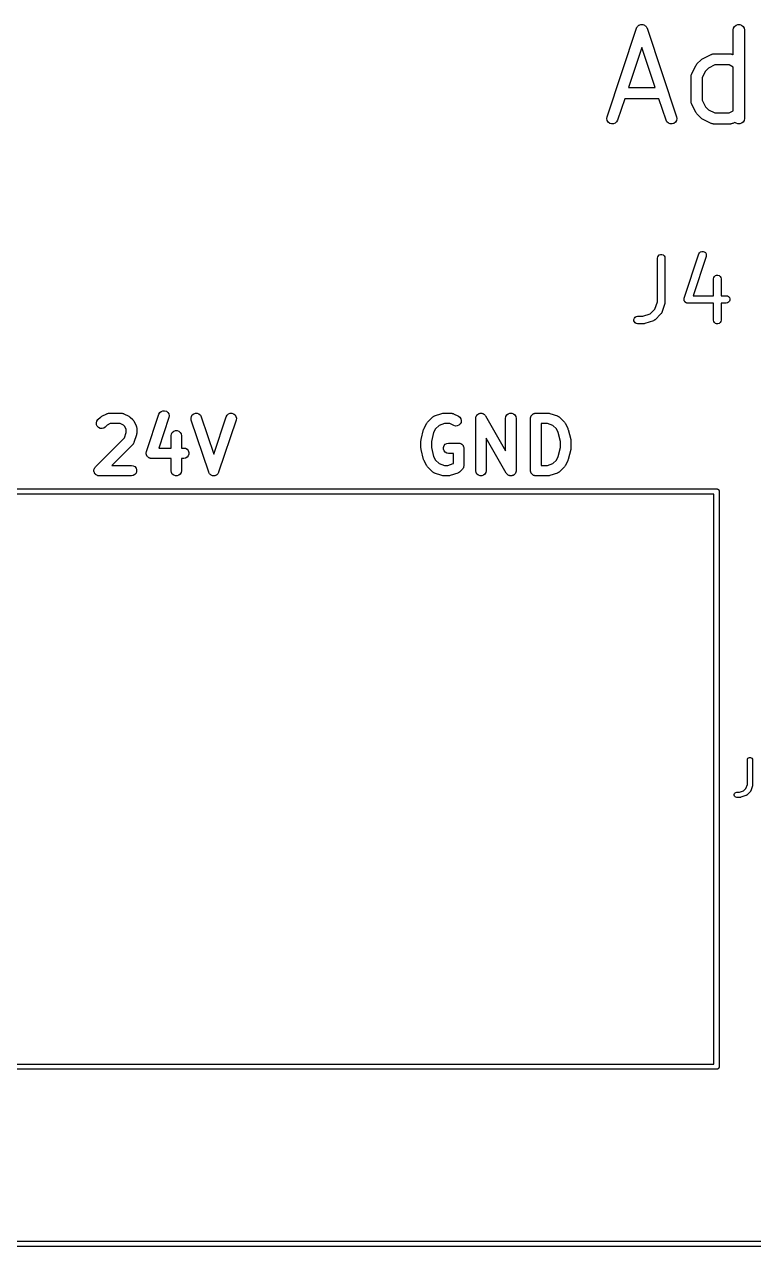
# Model space of a CAD drawing. Extents: x 25 to 346, y -457 to -16.
# Drawn here: x 279.85 to 300.76, y -456.64 to -421.58 of the extents above; entities that cross this region are included whole.
import ezdxf

# ---------------------------------------------------------------- set-up
doc = ezdxf.new("R2010")
doc.units = 0
doc.header["$MEASUREMENT"] = 0
doc.layers.add('BLACK', color=7, linetype='CONTINUOUS')

msp = doc.modelspace()

# ---------------------------------------------------------------- linework, layer by layer
at = {"layer": 'Black'}
for p, q in [((296.558, -424.231), (297.404, -421.691)), ((297.404, -421.691), (297.406, -421.687)), ((297.406, -421.687), (297.407, -421.683)), ((297.407, -421.683), (297.42, -421.663)), ((297.42, -421.663), (297.431, -421.643)), ((297.431, -421.643), (297.434, -421.64)), ((297.434, -421.64), (297.436, -421.636)), ((297.436, -421.636), (297.454, -421.621)), ((297.454, -421.621), (297.472, -421.606)), ((297.472, -421.606), (297.476, -421.604)), ((297.476, -421.604), (297.479, -421.602)), ((297.479, -421.602), (297.501, -421.594)), ((297.501, -421.594), (297.523, -421.586)), ((297.523, -421.586), (297.528, -421.586)), ((297.528, -421.586), (297.532, -421.584)), ((297.532, -421.584), (297.555, -421.585)), ((297.555, -421.585), (297.578, -421.584)), ((297.578, -421.584), (297.582, -421.586)), ((297.582, -421.586), (297.587, -421.586)), ((297.587, -421.586), (297.608, -421.594)), ((297.608, -421.594), (297.631, -421.602)), ((297.631, -421.602), (297.634, -421.604)), ((297.634, -421.604), (297.638, -421.606)), ((297.638, -421.606), (297.655, -421.621)), ((297.655, -421.621), (297.674, -421.636)), ((297.674, -421.636), (297.676, -421.64)), ((297.676, -421.64), (297.679, -421.643)), ((297.679, -421.643), (297.69, -421.663)), ((297.69, -421.663), (297.703, -421.683)), ((297.703, -421.683), (297.703, -421.687)), ((297.703, -421.687), (297.706, -421.691)), ((297.706, -421.691), (298.552, -424.231)), ((300.178, -421.741), (300.188, -421.687)), ((300.188, -421.687), (300.215, -421.639)), ((300.215, -421.639), (300.257, -421.604)), ((300.257, -421.604), (300.309, -421.585)), ((300.309, -421.585), (300.364, -421.585)), ((300.364, -421.585), (300.416, -421.604)), ((300.416, -421.604), (300.458, -421.639)), ((300.458, -421.639), (300.486, -421.687)), ((300.486, -421.687), (300.496, -421.741)), ((300.178, -422.452), (300.178, -421.741)), ((300.496, -421.741), (300.496, -424.281)), ((297.555, -422.243), (297.17, -423.397)), ((297.939, -423.397), (297.555, -422.243)), ((298.985, -423.001), (299.106, -422.759)), ((299.106, -422.759), (299.121, -422.738)), ((299.121, -422.738), (299.136, -422.718)), ((299.136, -422.718), (299.257, -422.597)), ((299.257, -422.597), (299.278, -422.582)), ((299.278, -422.582), (299.298, -422.567)), ((299.298, -422.567), (299.54, -422.446)), ((299.649, -422.747), (299.463, -422.839)), ((299.54, -422.446), (299.549, -422.443)), ((299.549, -422.443), (299.557, -422.439)), ((299.557, -422.439), (299.575, -422.436)), ((299.575, -422.436), (299.593, -422.43)), ((299.593, -422.43), (299.602, -422.431)), ((299.602, -422.431), (299.611, -422.429)), ((299.611, -422.429), (300.095, -422.429)), ((300.057, -422.747), (299.649, -422.747)), ((300.178, -422.807), (300.057, -422.747)), ((300.095, -422.429), (300.104, -422.431)), ((300.104, -422.431), (300.113, -422.43)), ((300.113, -422.43), (300.131, -422.436)), ((300.131, -422.436), (300.149, -422.439)), ((300.149, -422.439), (300.157, -422.443)), ((300.157, -422.443), (300.166, -422.446)), ((300.166, -422.446), (300.178, -422.452)), ((298.969, -423.072), (298.97, -423.063)), ((298.969, -423.797), (298.969, -423.072)), ((298.97, -423.054), (298.975, -423.036)), ((298.97, -423.063), (298.97, -423.054)), ((298.975, -423.036), (298.978, -423.017)), ((298.978, -423.017), (298.983, -423.01)), ((298.983, -423.01), (298.985, -423.001)), ((299.379, -422.924), (299.286, -423.109)), ((299.286, -423.109), (299.286, -423.76)), ((299.463, -422.839), (299.379, -422.924)), ((300.178, -424.062), (300.178, -422.807)), ((297.17, -423.397), (297.939, -423.397)), ((297.065, -423.714), (296.859, -424.331)), ((298.045, -423.714), (297.065, -423.714)), ((298.251, -424.331), (298.045, -423.714)), ((298.97, -423.807), (298.969, -423.797)), ((298.97, -423.816), (298.97, -423.807)), ((298.975, -423.833), (298.97, -423.816)), ((299.286, -423.76), (299.379, -423.945)), ((298.978, -423.852), (298.975, -423.833)), ((298.983, -423.86), (298.978, -423.852)), ((298.985, -423.868), (298.983, -423.86)), ((299.106, -424.11), (298.985, -423.868)), ((299.121, -424.131), (299.106, -424.11)), ((299.136, -424.152), (299.121, -424.131)), ((299.257, -424.273), (299.136, -424.152)), ((299.379, -423.945), (299.463, -424.03)), ((299.463, -424.03), (299.649, -424.123)), ((299.649, -424.123), (300.057, -424.123)), ((300.057, -424.123), (300.178, -424.062)), ((296.55, -424.286), (296.558, -424.231)), ((296.561, -424.34), (296.55, -424.286)), ((296.59, -424.387), (296.561, -424.34)), ((296.633, -424.421), (296.59, -424.387)), ((296.685, -424.438), (296.633, -424.421)), ((296.74, -424.437), (296.685, -424.438)), ((296.791, -424.417), (296.74, -424.437)), ((296.833, -424.38), (296.791, -424.417)), ((296.859, -424.331), (296.833, -424.38)), ((298.277, -424.38), (298.251, -424.331)), ((298.319, -424.417), (298.277, -424.38)), ((298.37, -424.437), (298.319, -424.417)), ((298.425, -424.438), (298.37, -424.437)), ((298.477, -424.421), (298.425, -424.438)), ((298.52, -424.387), (298.477, -424.421)), ((298.549, -424.34), (298.52, -424.387)), ((298.56, -424.286), (298.549, -424.34)), ((298.552, -424.231), (298.56, -424.286)), ((299.278, -424.287), (299.257, -424.273)), ((299.298, -424.302), (299.278, -424.287)), ((299.54, -424.423), (299.298, -424.302)), ((299.549, -424.426), (299.54, -424.423)), ((299.557, -424.43), (299.549, -424.426)), ((299.575, -424.434), (299.557, -424.43)), ((299.593, -424.439), (299.575, -424.434)), ((299.602, -424.438), (299.593, -424.439)), ((299.611, -424.44), (299.602, -424.438)), ((300.095, -424.44), (299.611, -424.44)), ((300.104, -424.438), (300.095, -424.44)), ((300.113, -424.439), (300.104, -424.438)), ((300.131, -424.434), (300.113, -424.439)), ((300.149, -424.43), (300.131, -424.434)), ((300.157, -424.426), (300.149, -424.43)), ((300.166, -424.423), (300.157, -424.426)), ((300.227, -424.393), (300.166, -424.423)), ((300.257, -424.419), (300.227, -424.393)), ((300.309, -424.438), (300.257, -424.419)), ((300.364, -424.438), (300.309, -424.438)), ((300.416, -424.419), (300.364, -424.438)), ((300.458, -424.383), (300.416, -424.419)), ((300.486, -424.336), (300.458, -424.383)), ((300.496, -424.281), (300.486, -424.336)), ((298.003, -428.286), (298.01, -428.249)), ((298.003, -429.539), (298.003, -428.286)), ((298.01, -428.249), (298.029, -428.217)), ((298.029, -428.217), (298.057, -428.193)), ((298.057, -428.193), (298.093, -428.18)), ((298.093, -428.18), (298.13, -428.18)), ((298.13, -428.18), (298.165, -428.193)), ((298.165, -428.193), (298.194, -428.217)), ((298.194, -428.217), (298.213, -428.249)), ((298.213, -428.249), (298.219, -428.286)), ((298.219, -428.286), (298.219, -429.556)), ((298.771, -429.438), (299.194, -428.168)), ((299.399, -428.236), (299.023, -429.364)), ((299.194, -428.168), (299.212, -428.135)), ((299.212, -428.135), (299.24, -428.11)), ((299.24, -428.11), (299.275, -428.096)), ((299.275, -428.096), (299.313, -428.095)), ((299.313, -428.095), (299.348, -428.107)), ((299.348, -428.107), (299.377, -428.13)), ((299.377, -428.13), (299.397, -428.162)), ((299.397, -428.162), (299.405, -428.199)), ((299.405, -428.199), (299.399, -428.236)), ((299.612, -428.879), (299.619, -428.842)), ((299.612, -429.364), (299.612, -428.879)), ((299.619, -428.842), (299.637, -428.81)), ((299.637, -428.81), (299.666, -428.786)), ((299.666, -428.786), (299.701, -428.773)), ((299.701, -428.773), (299.739, -428.773)), ((299.739, -428.773), (299.774, -428.786)), ((299.774, -428.786), (299.803, -428.81)), ((299.803, -428.81), (299.821, -428.842)), ((299.821, -428.842), (299.828, -428.879)), ((299.828, -428.879), (299.828, -429.364)), ((299.023, -429.364), (299.612, -429.364)), ((299.828, -429.364), (299.974, -429.364)), ((299.974, -429.364), (300.011, -429.37)), ((300.011, -429.37), (300.043, -429.389)), ((300.043, -429.389), (300.067, -429.418)), ((300.067, -429.418), (300.08, -429.453)), ((297.799, -429.885), (297.932, -429.752)), ((297.932, -429.752), (298.003, -429.539)), ((298.214, -429.59), (298.129, -429.844)), ((298.216, -429.573), (298.214, -429.59)), ((298.219, -429.556), (298.216, -429.573)), ((298.765, -429.475), (298.767, -429.464)), ((298.767, -429.482), (298.765, -429.475)), ((298.767, -429.453), (298.77, -429.445)), ((298.767, -429.464), (298.767, -429.453)), ((298.767, -429.49), (298.767, -429.482)), ((298.771, -429.501), (298.767, -429.49)), ((298.77, -429.445), (298.771, -429.438)), ((298.773, -429.511), (298.771, -429.501)), ((298.777, -429.518), (298.773, -429.511)), ((298.78, -429.526), (298.777, -429.518)), ((298.787, -429.534), (298.78, -429.526)), ((298.793, -429.543), (298.787, -429.534)), ((298.799, -429.548), (298.793, -429.543)), ((298.804, -429.554), (298.799, -429.548)), ((298.813, -429.56), (298.804, -429.554)), ((298.822, -429.567), (298.813, -429.56)), ((298.83, -429.569), (298.822, -429.567)), ((298.836, -429.573), (298.83, -429.569)), ((298.847, -429.575), (298.836, -429.573)), ((298.857, -429.578), (298.847, -429.575)), ((298.865, -429.578), (298.857, -429.578)), ((298.873, -429.58), (298.865, -429.578)), ((299.612, -429.58), (298.873, -429.58)), ((299.612, -430.064), (299.612, -429.58)), ((299.974, -429.58), (299.828, -429.58)), ((299.828, -429.58), (299.828, -430.064)), ((300.011, -429.573), (299.974, -429.58)), ((300.043, -429.554), (300.011, -429.573)), ((300.067, -429.526), (300.043, -429.554)), ((300.08, -429.49), (300.067, -429.526)), ((300.08, -429.453), (300.08, -429.49)), ((297.328, -430.046), (297.341, -430.01)), ((297.328, -430.083), (297.328, -430.046)), ((297.341, -430.118), (297.328, -430.083)), ((297.341, -430.01), (297.365, -429.982)), ((297.365, -430.147), (297.341, -430.118)), ((297.365, -429.982), (297.397, -429.963)), ((297.397, -429.963), (297.434, -429.956)), ((297.434, -429.956), (297.586, -429.956)), ((297.586, -429.956), (297.799, -429.885)), ((297.891, -430.082), (297.637, -430.167)), ((297.897, -430.079), (297.891, -430.082)), ((297.903, -430.078), (297.897, -430.079)), ((297.913, -430.07), (297.903, -430.078)), ((297.924, -430.064), (297.913, -430.07)), ((297.929, -430.06), (297.924, -430.064)), ((297.934, -430.056), (297.929, -430.06)), ((298.103, -429.887), (297.934, -430.056)), ((298.107, -429.882), (298.103, -429.887)), ((298.111, -429.877), (298.107, -429.882)), ((298.117, -429.866), (298.111, -429.877)), ((298.125, -429.856), (298.117, -429.866)), ((298.126, -429.85), (298.125, -429.856)), ((298.129, -429.844), (298.126, -429.85)), ((299.619, -430.101), (299.612, -430.064)), ((299.637, -430.134), (299.619, -430.101)), ((299.666, -430.158), (299.637, -430.134)), ((299.803, -430.134), (299.774, -430.158)), ((299.821, -430.101), (299.803, -430.134)), ((299.828, -430.064), (299.821, -430.101)), ((297.397, -430.166), (297.365, -430.147)), ((297.434, -430.172), (297.397, -430.166)), ((297.603, -430.172), (297.434, -430.172)), ((297.62, -430.169), (297.603, -430.172)), ((297.637, -430.167), (297.62, -430.169)), ((299.701, -430.171), (299.666, -430.158)), ((299.739, -430.171), (299.701, -430.171)), ((299.774, -430.158), (299.739, -430.171)), ((281.923, -432.963), (281.953, -432.92)), ((281.953, -432.92), (282.025, -432.849)), ((282.025, -432.849), (282.044, -432.835)), ((282.044, -432.835), (282.064, -432.821)), ((282.064, -432.821), (282.206, -432.749)), ((282.206, -432.749), (282.215, -432.747)), ((282.215, -432.747), (282.222, -432.743)), ((282.222, -432.743), (282.24, -432.74)), ((282.24, -432.74), (282.256, -432.735)), ((282.256, -432.735), (282.265, -432.735)), ((282.265, -432.735), (282.274, -432.734)), ((282.274, -432.734), (282.631, -432.734)), ((282.631, -432.734), (282.639, -432.735)), ((282.639, -432.735), (282.648, -432.735)), ((282.648, -432.735), (282.665, -432.74)), ((282.665, -432.74), (282.682, -432.743)), ((282.682, -432.743), (282.69, -432.747)), ((282.69, -432.747), (282.698, -432.749)), ((282.698, -432.749), (282.841, -432.821)), ((282.841, -432.821), (282.86, -432.835)), ((282.86, -432.835), (282.88, -432.849)), ((282.88, -432.849), (282.951, -432.92)), ((282.951, -432.92), (282.965, -432.94)), ((282.965, -432.94), (282.979, -432.959)), ((283.346, -433.836), (283.703, -432.765)), ((283.987, -432.86), (283.696, -433.734)), ((283.703, -432.765), (283.728, -432.719)), ((283.728, -432.719), (283.766, -432.684)), ((283.766, -432.684), (283.815, -432.665)), ((283.815, -432.665), (283.867, -432.664)), ((283.867, -432.664), (283.916, -432.68)), ((283.916, -432.68), (283.957, -432.713)), ((283.957, -432.713), (283.984, -432.757)), ((283.984, -432.757), (283.995, -432.808)), ((283.995, -432.808), (283.987, -432.86)), ((284.624, -432.879), (284.634, -432.828)), ((284.631, -432.931), (284.624, -432.879)), ((285.131, -434.431), (284.631, -432.931)), ((284.634, -432.828), (284.661, -432.784)), ((284.661, -432.784), (284.702, -432.752)), ((284.702, -432.752), (284.752, -432.735)), ((284.752, -432.735), (284.804, -432.737)), ((284.804, -432.737), (284.852, -432.756)), ((284.852, -432.756), (284.891, -432.79)), ((284.891, -432.79), (284.916, -432.836)), ((284.916, -432.836), (285.274, -433.909)), ((285.274, -433.909), (285.631, -432.836)), ((285.916, -432.931), (285.416, -434.431)), ((285.631, -432.836), (285.656, -432.79)), ((285.656, -432.79), (285.695, -432.756)), ((285.695, -432.756), (285.743, -432.737)), ((285.743, -432.737), (285.796, -432.735)), ((285.796, -432.735), (285.845, -432.752)), ((285.845, -432.752), (285.886, -432.784)), ((285.886, -432.784), (285.913, -432.828)), ((285.913, -432.828), (285.924, -432.879)), ((285.924, -432.879), (285.916, -432.931)), ((291.407, -432.992), (291.55, -432.849)), ((291.55, -432.849), (291.557, -432.844)), ((291.557, -432.844), (291.562, -432.838)), ((291.562, -432.838), (291.578, -432.829)), ((291.578, -432.829), (291.592, -432.819)), ((291.592, -432.819), (291.601, -432.817)), ((291.601, -432.817), (291.608, -432.813)), ((291.608, -432.813), (291.823, -432.741)), ((291.823, -432.741), (291.846, -432.738)), ((291.846, -432.738), (291.87, -432.734)), ((291.87, -432.734), (292.084, -432.734)), ((292.084, -432.734), (292.093, -432.735)), ((292.093, -432.735), (292.101, -432.735)), ((292.101, -432.735), (292.118, -432.74)), ((292.118, -432.74), (292.136, -432.743)), ((292.136, -432.743), (292.143, -432.747)), ((292.143, -432.747), (292.151, -432.749)), ((292.151, -432.749), (292.294, -432.821)), ((292.294, -432.821), (292.336, -432.852)), ((292.336, -432.852), (292.365, -432.895)), ((292.365, -432.895), (292.377, -432.946)), ((292.791, -432.884), (292.794, -432.87)), ((292.791, -434.384), (292.791, -432.884)), ((292.794, -432.857), (292.798, -432.845)), ((292.794, -432.87), (292.794, -432.857)), ((292.798, -432.845), (292.8, -432.832)), ((292.8, -432.832), (292.807, -432.821)), ((292.807, -432.821), (292.812, -432.808)), ((292.812, -432.808), (292.82, -432.798)), ((292.82, -432.798), (292.827, -432.787)), ((292.827, -432.787), (292.837, -432.779)), ((292.837, -432.779), (292.846, -432.768)), ((292.846, -432.768), (292.857, -432.762)), ((292.857, -432.762), (292.866, -432.754)), ((292.866, -432.754), (292.879, -432.749)), ((292.879, -432.749), (292.891, -432.742)), ((292.891, -432.742), (292.903, -432.74)), ((292.903, -432.74), (292.915, -432.736)), ((292.915, -432.736), (292.929, -432.736)), ((292.929, -432.736), (292.942, -432.734)), ((292.942, -432.734), (292.955, -432.736)), ((292.955, -432.736), (292.967, -432.736)), ((292.967, -432.736), (292.98, -432.74)), ((292.98, -432.74), (292.993, -432.743)), ((292.993, -432.743), (293.004, -432.749)), ((293.004, -432.749), (293.016, -432.754)), ((293.016, -432.754), (293.027, -432.762)), ((293.027, -432.762), (293.038, -432.769)), ((293.038, -432.769), (293.047, -432.779)), ((293.047, -432.779), (293.056, -432.787)), ((293.056, -432.787), (293.063, -432.799)), ((293.063, -432.799), (293.072, -432.809)), ((293.072, -432.809), (293.649, -433.819)), ((293.649, -432.884), (293.658, -432.832)), ((293.649, -433.819), (293.649, -432.884)), ((293.658, -432.832), (293.684, -432.787)), ((293.684, -432.787), (293.724, -432.754)), ((293.724, -432.754), (293.773, -432.736)), ((293.773, -432.736), (293.825, -432.736)), ((293.825, -432.736), (293.874, -432.754)), ((293.874, -432.754), (293.913, -432.787)), ((293.913, -432.787), (293.94, -432.832)), ((293.94, -432.832), (293.949, -432.884)), ((293.949, -432.884), (293.949, -434.384)), ((294.363, -432.884), (294.365, -432.871)), ((294.363, -434.384), (294.363, -432.884)), ((294.365, -432.858), (294.37, -432.845)), ((294.365, -432.871), (294.365, -432.858)), ((294.37, -432.845), (294.372, -432.832)), ((294.372, -432.832), (294.378, -432.821)), ((294.378, -432.821), (294.383, -432.809)), ((294.383, -432.809), (294.391, -432.799)), ((294.391, -432.799), (294.398, -432.787)), ((294.398, -432.787), (294.408, -432.779)), ((294.408, -432.779), (294.416, -432.769)), ((294.416, -432.769), (294.428, -432.762)), ((294.428, -432.762), (294.438, -432.754)), ((294.438, -432.754), (294.45, -432.749)), ((294.45, -432.749), (294.462, -432.743)), ((294.462, -432.743), (294.474, -432.74)), ((294.474, -432.74), (294.487, -432.736)), ((294.487, -432.736), (294.5, -432.736)), ((294.5, -432.736), (294.513, -432.734)), ((294.513, -432.734), (294.87, -432.734)), ((294.87, -432.734), (294.894, -432.738)), ((294.894, -432.738), (294.917, -432.741)), ((294.917, -432.741), (295.132, -432.813)), ((295.132, -432.813), (295.139, -432.817)), ((295.139, -432.817), (295.148, -432.819)), ((295.148, -432.819), (295.162, -432.829)), ((295.162, -432.829), (295.178, -432.838)), ((295.178, -432.838), (295.183, -432.844)), ((295.183, -432.844), (295.19, -432.849)), ((295.19, -432.849), (295.333, -432.992)), ((281.91, -433.013), (281.923, -432.963)), ((281.914, -433.065), (281.91, -433.013)), ((281.936, -433.112), (281.914, -433.065)), ((281.973, -433.149), (281.936, -433.112)), ((282.02, -433.171), (281.973, -433.149)), ((282.072, -433.176), (282.02, -433.171)), ((282.123, -433.162), (282.072, -433.176)), ((282.165, -433.132), (282.123, -433.162)), ((282.22, -433.078), (282.165, -433.132)), ((282.309, -433.034), (282.22, -433.078)), ((282.595, -433.034), (282.309, -433.034)), ((282.685, -433.078), (282.595, -433.034)), ((282.722, -433.115), (282.685, -433.078)), ((282.714, -433.445), (282.766, -433.288)), ((282.766, -433.205), (282.722, -433.115)), ((282.766, -433.288), (282.766, -433.205)), ((282.979, -432.959), (283.051, -433.102)), ((283.051, -433.102), (283.053, -433.11)), ((283.053, -433.11), (283.057, -433.118)), ((283.057, -433.118), (283.06, -433.135)), ((283.06, -433.135), (283.065, -433.152)), ((283.065, -433.152), (283.065, -433.161)), ((283.065, -433.161), (283.066, -433.169)), ((283.066, -433.169), (283.066, -433.312)), ((284.061, -433.332), (284.087, -433.287)), ((284.087, -433.287), (284.127, -433.254)), ((284.127, -433.254), (284.176, -433.236)), ((284.176, -433.236), (284.228, -433.236)), ((284.228, -433.236), (284.277, -433.254)), ((284.277, -433.254), (284.317, -433.287)), ((284.317, -433.287), (284.343, -433.332)), ((291.224, -433.49), (291.296, -433.204)), ((291.296, -433.204), (291.303, -433.189)), ((291.303, -433.189), (291.307, -433.174)), ((291.307, -433.174), (291.379, -433.031)), ((291.379, -433.031), (291.393, -433.011)), ((291.393, -433.011), (291.407, -432.992)), ((291.636, -433.187), (291.583, -433.293)), ((291.737, -433.086), (291.636, -433.187)), ((291.894, -433.034), (291.737, -433.086)), ((292.049, -433.034), (291.894, -433.034)), ((292.16, -433.089), (292.049, -433.034)), ((292.21, -433.104), (292.16, -433.089)), ((292.262, -433.101), (292.21, -433.104)), ((292.31, -433.08), (292.262, -433.101)), ((292.348, -433.044), (292.31, -433.08)), ((292.371, -432.998), (292.348, -433.044)), ((292.377, -432.946), (292.371, -432.998)), ((294.663, -433.034), (294.663, -434.234)), ((294.846, -433.034), (294.663, -433.034)), ((295.003, -433.086), (294.846, -433.034)), ((295.104, -433.187), (295.003, -433.086)), ((295.157, -433.293), (295.104, -433.187)), ((295.333, -432.992), (295.347, -433.011)), ((295.347, -433.011), (295.361, -433.031)), ((295.361, -433.031), (295.433, -433.174)), ((295.433, -433.174), (295.437, -433.189)), ((295.437, -433.189), (295.444, -433.204)), ((295.444, -433.204), (295.516, -433.49)), ((281.882, -434.278), (282.714, -433.445)), ((282.951, -433.632), (282.35, -434.234)), ((282.956, -433.625), (282.951, -433.632)), ((282.962, -433.62), (282.956, -433.625)), ((282.971, -433.604), (282.962, -433.62)), ((282.981, -433.59), (282.971, -433.604)), ((282.983, -433.581), (282.981, -433.59)), ((282.987, -433.574), (282.983, -433.581)), ((283.059, -433.36), (282.987, -433.574)), ((283.062, -433.336), (283.059, -433.36)), ((283.066, -433.312), (283.062, -433.336)), ((284.052, -433.384), (284.061, -433.332)), ((284.052, -433.734), (284.052, -433.384)), ((284.343, -433.332), (284.352, -433.384)), ((284.352, -433.384), (284.352, -433.734)), ((291.22, -433.526), (291.223, -433.508)), ((291.22, -433.741), (291.22, -433.526)), ((291.223, -433.508), (291.224, -433.49)), ((291.583, -433.293), (291.52, -433.545)), ((291.52, -433.545), (291.52, -433.722)), ((291.883, -433.666), (291.916, -433.626)), ((291.916, -433.626), (291.962, -433.6)), ((291.962, -433.6), (292.013, -433.591)), ((292.013, -433.591), (292.299, -433.591)), ((292.299, -433.591), (292.311, -433.593)), ((292.311, -433.593), (292.325, -433.593)), ((292.325, -433.593), (292.337, -433.597)), ((292.337, -433.597), (292.35, -433.6)), ((292.35, -433.6), (292.361, -433.606)), ((292.361, -433.606), (292.374, -433.611)), ((292.374, -433.611), (292.384, -433.619)), ((292.384, -433.619), (292.395, -433.626)), ((292.395, -433.626), (292.403, -433.636)), ((292.403, -433.636), (292.413, -433.644)), ((293.668, -434.458), (293.091, -433.448)), ((293.091, -433.448), (293.091, -434.384)), ((295.22, -433.545), (295.157, -433.293)), ((295.22, -433.722), (295.22, -433.545)), ((295.516, -433.49), (295.517, -433.508)), ((295.517, -433.508), (295.52, -433.526)), ((295.52, -433.526), (295.52, -433.741)), ((283.338, -433.888), (283.34, -433.873)), ((283.34, -433.899), (283.338, -433.888)), ((283.34, -433.858), (283.344, -433.847)), ((283.34, -433.873), (283.34, -433.858)), ((283.34, -433.91), (283.34, -433.899)), ((283.345, -433.924), (283.34, -433.91)), ((283.344, -433.847), (283.346, -433.836)), ((283.348, -433.939), (283.345, -433.924)), ((283.354, -433.948), (283.348, -433.939)), ((283.358, -433.959), (283.354, -433.948)), ((283.368, -433.97), (283.358, -433.959)), ((283.376, -433.983), (283.368, -433.97)), ((283.384, -433.99), (283.376, -433.983)), ((283.391, -433.998), (283.384, -433.99)), ((283.696, -433.734), (284.052, -433.734)), ((284.352, -433.734), (284.416, -433.734)), ((284.416, -433.734), (284.468, -433.743)), ((284.468, -433.743), (284.513, -433.769)), ((284.513, -433.769), (284.546, -433.809)), ((284.546, -433.959), (284.513, -433.998)), ((284.546, -433.809), (284.564, -433.858)), ((284.564, -433.91), (284.546, -433.959)), ((284.564, -433.858), (284.564, -433.91)), ((291.223, -433.759), (291.22, -433.741)), ((291.224, -433.777), (291.223, -433.759)), ((291.296, -434.063), (291.224, -433.777)), ((291.52, -433.722), (291.583, -433.974)), ((291.583, -433.974), (291.636, -434.08)), ((291.865, -433.715), (291.883, -433.666)), ((291.865, -433.767), (291.865, -433.715)), ((291.883, -433.816), (291.865, -433.767)), ((291.916, -433.856), (291.883, -433.816)), ((291.962, -433.882), (291.916, -433.856)), ((292.013, -433.891), (291.962, -433.882)), ((292.149, -433.891), (292.013, -433.891)), ((292.149, -434.179), (292.149, -433.891)), ((292.413, -433.644), (292.42, -433.656)), ((292.42, -433.656), (292.428, -433.666)), ((292.428, -433.666), (292.433, -433.678)), ((292.433, -433.678), (292.44, -433.689)), ((292.44, -433.689), (292.442, -433.702)), ((292.442, -433.702), (292.446, -433.715)), ((292.446, -433.715), (292.446, -433.728)), ((292.446, -433.728), (292.449, -433.741)), ((292.449, -433.741), (292.449, -434.241)), ((295.104, -434.08), (295.157, -433.974)), ((295.157, -433.974), (295.22, -433.722)), ((295.516, -433.777), (295.444, -434.063)), ((295.517, -433.759), (295.516, -433.777)), ((295.52, -433.741), (295.517, -433.759)), ((281.84, -434.358), (281.847, -434.339)), ((281.847, -434.339), (281.852, -434.32)), ((281.852, -434.32), (281.856, -434.315)), ((281.856, -434.315), (281.858, -434.309)), ((281.858, -434.309), (281.871, -434.294)), ((281.871, -434.294), (281.882, -434.278)), ((282.35, -434.234), (282.916, -434.234)), ((282.916, -434.234), (282.968, -434.243)), ((282.968, -434.243), (283.013, -434.269)), ((283.013, -434.269), (283.046, -434.309)), ((283.046, -434.309), (283.064, -434.358)), ((283.405, -434.006), (283.391, -433.998)), ((283.416, -434.015), (283.405, -434.006)), ((283.427, -434.019), (283.416, -434.015)), ((283.437, -434.025), (283.427, -434.019)), ((283.451, -434.027), (283.437, -434.025)), ((283.466, -434.032), (283.451, -434.027)), ((283.477, -434.032), (283.466, -434.032)), ((283.488, -434.034), (283.477, -434.032)), ((284.052, -434.034), (283.488, -434.034)), ((284.052, -434.384), (284.052, -434.034)), ((284.416, -434.034), (284.352, -434.034)), ((284.352, -434.034), (284.352, -434.384)), ((284.468, -434.025), (284.416, -434.034)), ((284.513, -433.998), (284.468, -434.025)), ((291.303, -434.078), (291.296, -434.063)), ((291.307, -434.094), (291.303, -434.078)), ((291.379, -434.236), (291.307, -434.094)), ((291.393, -434.256), (291.379, -434.236)), ((291.407, -434.275), (291.393, -434.256)), ((291.55, -434.418), (291.407, -434.275)), ((291.636, -434.08), (291.737, -434.181)), ((291.737, -434.181), (291.894, -434.234)), ((291.894, -434.234), (291.989, -434.234)), ((291.989, -434.234), (292.146, -434.181)), ((292.146, -434.181), (292.149, -434.179)), ((292.408, -434.341), (292.405, -434.347)), ((292.413, -434.337), (292.408, -434.341)), ((292.423, -434.32), (292.413, -434.337)), ((292.435, -434.304), (292.423, -434.32)), ((292.436, -434.298), (292.435, -434.304)), ((292.44, -434.292), (292.436, -434.298)), ((292.443, -434.273), (292.44, -434.292)), ((292.448, -434.254), (292.443, -434.273)), ((292.449, -434.241), (292.447, -434.247)), ((292.447, -434.247), (292.448, -434.254)), ((294.663, -434.234), (294.846, -434.234)), ((294.846, -434.234), (295.003, -434.181)), ((295.003, -434.181), (295.104, -434.08)), ((295.333, -434.275), (295.19, -434.418)), ((295.347, -434.256), (295.333, -434.275)), ((295.361, -434.236), (295.347, -434.256)), ((295.433, -434.094), (295.361, -434.236)), ((295.437, -434.078), (295.433, -434.094)), ((295.444, -434.063), (295.437, -434.078)), ((281.838, -434.37), (281.84, -434.364)), ((281.84, -434.39), (281.838, -434.37)), ((281.84, -434.364), (281.84, -434.358)), ((281.84, -434.41), (281.84, -434.39)), ((281.842, -434.416), (281.84, -434.41)), ((281.843, -434.422), (281.842, -434.416)), ((281.851, -434.44), (281.843, -434.422)), ((281.858, -434.459), (281.851, -434.44)), ((281.862, -434.464), (281.858, -434.459)), ((281.865, -434.47), (281.862, -434.464)), ((281.879, -434.483), (281.865, -434.47)), ((281.891, -434.498), (281.879, -434.483)), ((281.897, -434.502), (281.891, -434.498)), ((281.902, -434.506), (281.897, -434.502)), ((281.92, -434.515), (281.902, -434.506)), ((281.937, -434.525), (281.92, -434.515)), ((281.943, -434.526), (281.937, -434.525)), ((281.949, -434.528), (281.943, -434.526)), ((281.969, -434.53), (281.949, -434.528)), ((281.988, -434.534), (281.969, -434.53)), ((282.916, -434.534), (281.988, -434.534)), ((282.968, -434.525), (282.916, -434.534)), ((283.013, -434.498), (282.968, -434.525)), ((283.046, -434.459), (283.013, -434.498)), ((283.064, -434.41), (283.046, -434.459)), ((283.064, -434.358), (283.064, -434.41)), ((284.061, -434.435), (284.052, -434.384)), ((284.087, -434.48), (284.061, -434.435)), ((284.127, -434.513), (284.087, -434.48)), ((284.176, -434.531), (284.127, -434.513)), ((284.228, -434.531), (284.176, -434.531)), ((284.277, -434.513), (284.228, -434.531)), ((284.317, -434.48), (284.277, -434.513)), ((284.343, -434.435), (284.317, -434.48)), ((284.352, -434.384), (284.343, -434.435)), ((285.133, -434.435), (285.131, -434.431)), ((285.134, -434.439), (285.133, -434.435)), ((285.146, -434.457), (285.134, -434.439)), ((285.156, -434.477), (285.146, -434.457)), ((285.159, -434.48), (285.156, -434.477)), ((285.161, -434.483), (285.159, -434.48)), ((285.179, -434.497), (285.161, -434.483)), ((285.195, -434.511), (285.179, -434.497)), ((285.199, -434.513), (285.195, -434.511)), ((285.202, -434.515), (285.199, -434.513)), ((285.223, -434.522), (285.202, -434.515)), ((285.243, -434.531), (285.223, -434.522)), ((285.248, -434.531), (285.243, -434.531)), ((285.252, -434.532), (285.248, -434.531)), ((285.274, -434.531), (285.252, -434.532)), ((285.296, -434.532), (285.274, -434.531)), ((285.3, -434.531), (285.296, -434.532)), ((285.304, -434.531), (285.3, -434.531)), ((285.324, -434.522), (285.304, -434.531)), ((285.345, -434.515), (285.324, -434.522)), ((285.348, -434.513), (285.345, -434.515)), ((285.352, -434.511), (285.348, -434.513)), ((285.369, -434.497), (285.352, -434.511)), ((285.386, -434.483), (285.369, -434.497)), ((285.388, -434.48), (285.386, -434.483)), ((285.391, -434.477), (285.388, -434.48)), ((285.402, -434.457), (285.391, -434.477)), ((285.413, -434.439), (285.402, -434.457)), ((285.414, -434.435), (285.413, -434.439)), ((285.416, -434.431), (285.414, -434.435)), ((291.557, -434.423), (291.55, -434.418)), ((291.562, -434.43), (291.557, -434.423)), ((291.578, -434.438), (291.562, -434.43)), ((291.592, -434.448), (291.578, -434.438)), ((291.601, -434.45), (291.592, -434.448)), ((291.608, -434.454), (291.601, -434.45)), ((291.823, -434.526), (291.608, -434.454)), ((291.846, -434.529), (291.823, -434.526)), ((291.87, -434.534), (291.846, -434.529)), ((292.013, -434.534), (291.87, -434.534)), ((292.037, -434.529), (292.013, -434.534)), ((292.06, -434.526), (292.037, -434.529)), ((292.275, -434.454), (292.06, -434.526)), ((292.282, -434.45), (292.275, -434.454)), ((292.291, -434.448), (292.282, -434.45)), ((292.305, -434.438), (292.291, -434.448)), ((292.32, -434.43), (292.305, -434.438)), ((292.326, -434.423), (292.32, -434.43)), ((292.333, -434.418), (292.326, -434.423)), ((292.405, -434.347), (292.333, -434.418)), ((292.8, -434.435), (292.791, -434.384)), ((292.827, -434.48), (292.8, -434.435)), ((292.866, -434.513), (292.827, -434.48)), ((292.915, -434.531), (292.866, -434.513)), ((292.967, -434.531), (292.915, -434.531)), ((293.016, -434.513), (292.967, -434.531)), ((293.056, -434.48), (293.016, -434.513)), ((293.082, -434.435), (293.056, -434.48)), ((293.091, -434.384), (293.082, -434.435)), ((293.677, -434.468), (293.668, -434.458)), ((293.684, -434.48), (293.677, -434.468)), ((293.693, -434.488), (293.684, -434.48)), ((293.702, -434.498), (293.693, -434.488)), ((293.713, -434.505), (293.702, -434.498)), ((293.724, -434.513), (293.713, -434.505)), ((293.736, -434.518), (293.724, -434.513)), ((293.747, -434.524), (293.736, -434.518)), ((293.76, -434.527), (293.747, -434.524)), ((293.773, -434.531), (293.76, -434.527)), ((293.785, -434.531), (293.773, -434.531)), ((293.798, -434.534), (293.785, -434.531)), ((293.811, -434.531), (293.798, -434.534)), ((293.825, -434.531), (293.811, -434.531)), ((293.837, -434.527), (293.825, -434.531)), ((293.849, -434.525), (293.837, -434.527)), ((293.861, -434.518), (293.849, -434.525)), ((293.874, -434.513), (293.861, -434.518)), ((293.883, -434.505), (293.874, -434.513)), ((293.894, -434.499), (293.883, -434.505)), ((293.903, -434.489), (293.894, -434.499)), ((293.913, -434.48), (293.903, -434.489)), ((293.92, -434.469), (293.913, -434.48)), ((293.928, -434.459), (293.92, -434.469)), ((293.933, -434.447), (293.928, -434.459)), ((293.94, -434.435), (293.933, -434.447)), ((293.942, -434.422), (293.94, -434.435)), ((293.946, -434.41), (293.942, -434.422)), ((293.949, -434.384), (293.946, -434.397)), ((293.946, -434.397), (293.946, -434.41)), ((294.365, -434.396), (294.363, -434.384)), ((294.365, -434.41), (294.365, -434.396)), ((294.37, -434.422), (294.365, -434.41)), ((294.372, -434.435), (294.37, -434.422)), ((294.378, -434.446), (294.372, -434.435)), ((294.383, -434.459), (294.378, -434.446)), ((294.391, -434.469), (294.383, -434.459)), ((294.398, -434.48), (294.391, -434.469)), ((294.408, -434.488), (294.398, -434.48)), ((294.416, -434.498), (294.408, -434.488)), ((294.428, -434.505), (294.416, -434.498)), ((294.438, -434.513), (294.428, -434.505)), ((294.45, -434.518), (294.438, -434.513)), ((294.462, -434.525), (294.45, -434.518)), ((294.474, -434.527), (294.462, -434.525)), ((294.487, -434.531), (294.474, -434.527)), ((294.5, -434.531), (294.487, -434.531)), ((294.513, -434.534), (294.5, -434.531)), ((294.87, -434.534), (294.513, -434.534)), ((294.894, -434.529), (294.87, -434.534)), ((294.917, -434.526), (294.894, -434.529)), ((295.132, -434.454), (294.917, -434.526)), ((295.139, -434.45), (295.132, -434.454)), ((295.148, -434.448), (295.139, -434.45)), ((295.162, -434.438), (295.148, -434.448)), ((295.178, -434.43), (295.162, -434.438)), ((295.183, -434.423), (295.178, -434.43)), ((295.19, -434.418), (295.183, -434.423)), ((259.1, -434.905), (299.7, -434.905)), ((299.7, -434.905), (299.706, -434.906)), ((299.706, -434.906), (299.713, -434.906)), ((299.713, -434.906), (299.719, -434.908)), ((299.719, -434.908), (299.726, -434.91)), ((299.726, -434.91), (299.731, -434.913)), ((299.731, -434.913), (299.738, -434.915)), ((299.738, -434.915), (299.743, -434.919)), ((299.743, -434.919), (299.748, -434.923)), ((299.748, -434.923), (299.752, -434.928)), ((299.752, -434.928), (299.757, -434.932)), ((299.757, -434.932), (299.761, -434.937)), ((299.761, -434.937), (299.765, -434.942)), ((299.765, -434.942), (299.767, -434.949)), ((299.767, -434.949), (299.77, -434.954)), ((299.77, -434.954), (299.772, -434.961)), ((299.772, -434.961), (299.774, -434.967)), ((299.774, -434.967), (299.774, -434.974)), ((299.774, -434.974), (299.775, -434.98)), ((299.775, -434.98), (299.775, -451.48)), ((299.625, -435.055), (259.175, -435.055)), ((299.625, -451.405), (299.625, -435.055)), ((300.582, -442.682), (300.586, -442.657)), ((300.582, -443.384), (300.582, -442.682)), ((300.586, -442.657), (300.599, -442.634)), ((300.599, -442.634), (300.619, -442.617)), ((300.619, -442.617), (300.644, -442.609)), ((300.644, -442.609), (300.67, -442.609)), ((300.67, -442.609), (300.694, -442.617)), ((300.694, -442.617), (300.714, -442.634)), ((300.714, -442.634), (300.727, -442.657)), ((300.727, -442.657), (300.732, -442.682)), ((300.732, -442.682), (300.732, -443.397)), ((300.543, -443.499), (300.582, -443.384)), ((300.728, -443.42), (300.68, -443.563)), ((300.73, -443.409), (300.728, -443.42)), ((300.732, -443.397), (300.73, -443.409)), ((300.202, -443.669), (300.211, -443.645)), ((300.202, -443.695), (300.202, -443.669)), ((300.211, -443.72), (300.202, -443.695)), ((300.211, -443.645), (300.228, -443.625)), ((300.228, -443.74), (300.211, -443.72)), ((300.228, -443.625), (300.25, -443.612)), ((300.25, -443.753), (300.228, -443.74)), ((300.25, -443.612), (300.276, -443.607)), ((300.276, -443.757), (300.25, -443.753)), ((300.276, -443.607), (300.359, -443.607)), ((300.371, -443.757), (300.276, -443.757)), ((300.359, -443.607), (300.473, -443.569)), ((300.383, -443.755), (300.371, -443.757)), ((300.395, -443.754), (300.383, -443.755)), ((300.538, -443.706), (300.395, -443.754)), ((300.473, -443.569), (300.543, -443.499)), ((300.541, -443.704), (300.538, -443.706)), ((300.546, -443.703), (300.541, -443.704)), ((300.553, -443.698), (300.546, -443.703)), ((300.56, -443.694), (300.553, -443.698)), ((300.563, -443.69), (300.56, -443.694)), ((300.567, -443.688), (300.563, -443.69)), ((300.662, -443.593), (300.567, -443.688)), ((300.665, -443.589), (300.662, -443.593)), ((300.668, -443.586), (300.665, -443.589)), ((300.672, -443.578), (300.668, -443.586)), ((300.677, -443.571), (300.672, -443.578)), ((300.678, -443.567), (300.677, -443.571)), ((300.68, -443.563), (300.678, -443.567)), ((259.175, -451.405), (299.625, -451.405)), ((299.765, -451.517), (299.761, -451.523)), ((299.767, -451.511), (299.765, -451.517)), ((299.77, -451.506), (299.767, -451.511)), ((299.772, -451.499), (299.77, -451.506)), ((299.774, -451.493), (299.772, -451.499)), ((299.775, -451.48), (299.774, -451.486)), ((299.774, -451.486), (299.774, -451.493)), ((299.7, -451.555), (259.1, -451.555)), ((299.706, -451.554), (299.7, -451.555)), ((299.713, -451.554), (299.706, -451.554)), ((299.719, -451.552), (299.713, -451.554)), ((299.726, -451.55), (299.719, -451.552)), ((299.731, -451.547), (299.726, -451.55)), ((299.738, -451.545), (299.731, -451.547)), ((299.743, -451.541), (299.738, -451.545)), ((299.748, -451.537), (299.743, -451.541)), ((299.752, -451.532), (299.748, -451.537)), ((299.757, -451.528), (299.752, -451.532)), ((299.761, -451.523), (299.757, -451.528)), ((345.44, -456.64), (25.4, -456.64)), ((25.475, -456.49), (345.365, -456.49))]:
    msp.add_line(p, q, dxfattribs=at)

doc.saveas('drawing.dxf')
